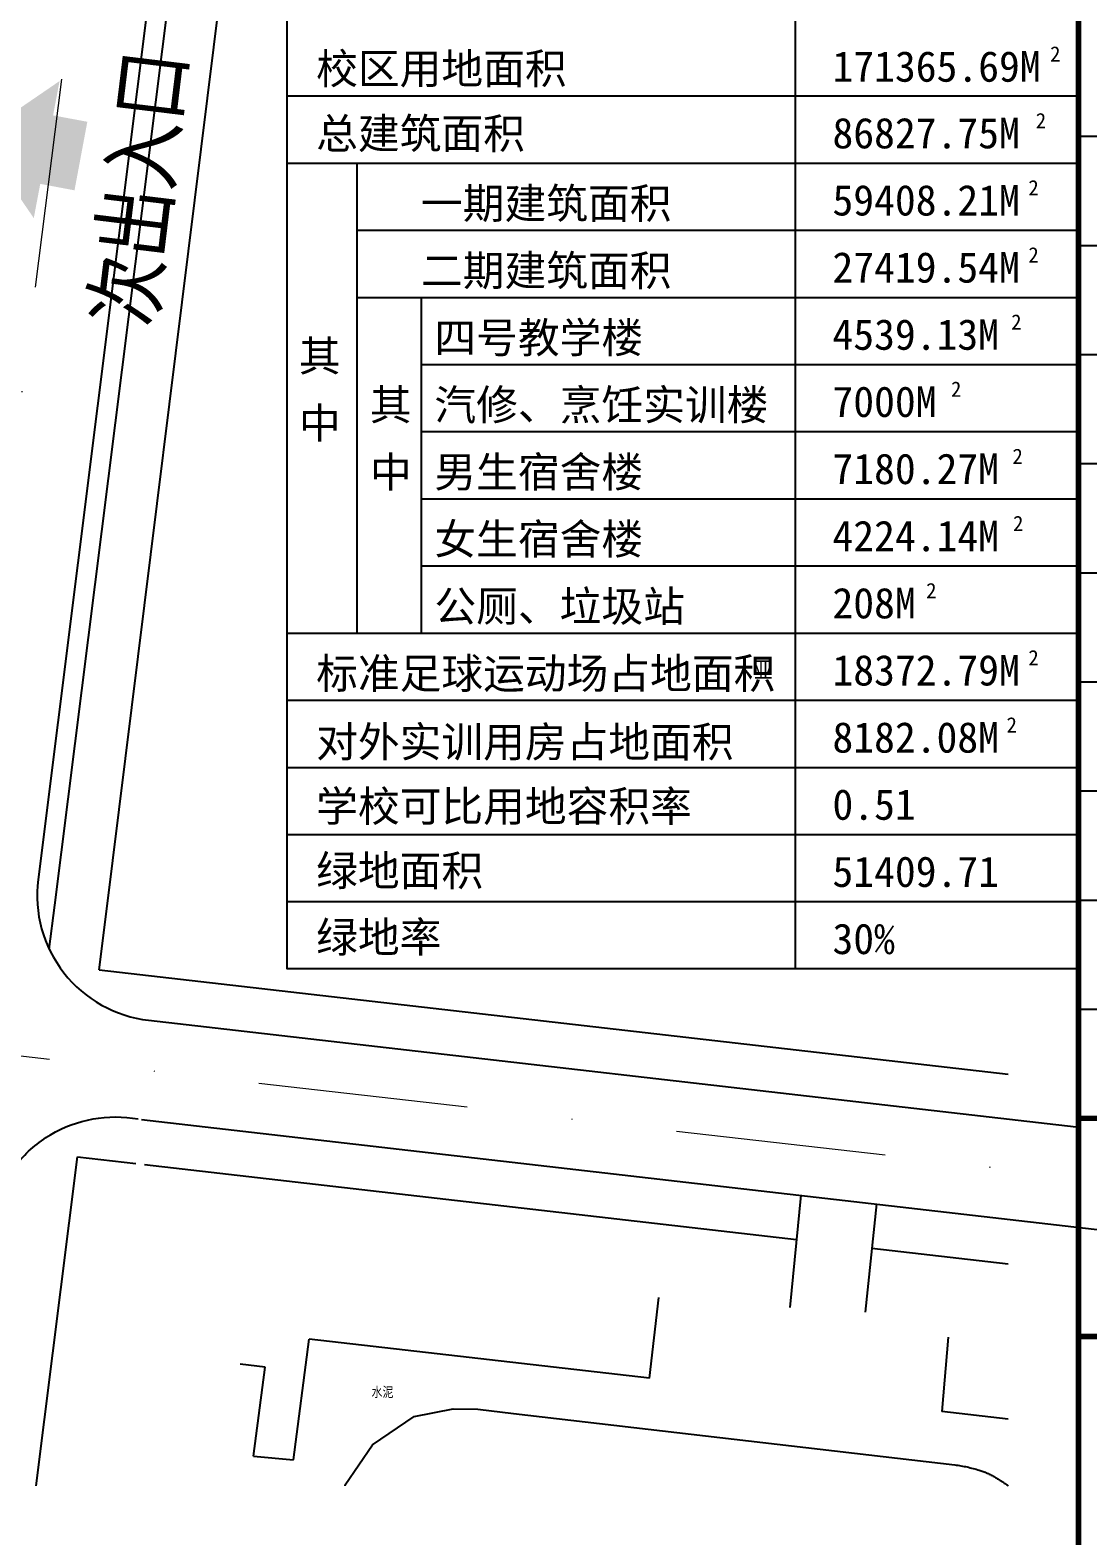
# Model space of a CAD drawing. Extents: x -534 to 560, y 572 to 1344.
# Drawn here: x 317.7 to 443.7, y 678.2 to 857.7 of the extents above; entities that cross this region are included whole.
import ezdxf
from ezdxf.enums import TextEntityAlignment as Align

# ---------------------------------------------------------------- set-up
doc = ezdxf.new("R2010")
doc.units = 0
doc.header["$LTSCALE"] = 1000
for name, pattern in [('DASHDOT2', [0.5, 0.25, -0.125, 0, -0.125]), ('X5', [3, 2, -1]), ('X6', [2, 1, -1])]:
    doc.linetypes.add(name, pattern=pattern)
doc.layers.get('0').update_dxf_attribs({"linetype": 'CONTINUOUS'})
for name, color, linetype in [('DLSS', 8, 'CONTINUOUS'), ('PUB_TEXT', 7, 'CONTINUOUS'), ('TK', 7, 'CONTINUOUS'), ('外轮廓线', 2, 'CONTINUOUS')]:
    doc.layers.add(name, color=color, linetype=linetype)
doc.layers.add('道路红线', color=1, linetype='CONTINUOUS', lineweight=0)
doc.styles.add('HT', font='simhei.ttf', dxfattribs={"width": 0.8})
doc.styles.add('HZ', font='', dxfattribs={"width": 0.8})
doc.styles.add('宋体', font='')
doc.styles.get('HZ').set_extended_font_data('SimSun')
doc.styles.get('宋体').set_extended_font_data('SimSun')

# ---------------------------------------------------------------- blocks, each defined once
blk = doc.blocks.new('BFGGFHBDRSGS')
at = {"layer": 'TK'}
for p, q in [((376484, -214638), (376484, -157238)), ((376484, -194637), (384484, -194637)), ((376484, -195637), (384484, -195637)), ((376484, -196637), (384484, -196637)), ((376484, -197637), (384484, -197637)), ((376484, -198637), (384484, -198637)), ((376484, -199637), (384484, -199637)), ((376484, -200637), (384484, -200637)), ((376484, -201637), (384484, -201637)), ((376484, -202637), (384484, -202637))]:
    blk.add_line(p, q, dxfattribs=at)
at = {"layer": 'TK', "const_width": 50}
blk.add_lwpolyline([(376484, -157238), (384484, -157238), (384484, -214637), (376484, -214637)], close=True, dxfattribs=at)
for points in [[(376484, -203637), (384484, -203637)], [(376484, -205637), (384484, -205637)]]:
    blk.add_lwpolyline(points, dxfattribs=at)
blk = doc.blocks.new('A$C37B82D5D')
at = {"xscale": 1.25, "yscale": 1.25, "zscale": 1.25}
blk.add_blockref('BFGGFHBDRSGS', (-376730, 269547), dxfattribs=at)
blk = doc.blocks.new('bfg  jishujingjizhibiao')
for p, q in [((717.7, 880.75), (717.7, 760.75)), ((657.2, 864.75), (751.46, 864.75)), ((657.2, 856.75), (751.46, 856.75)), ((665.49, 848.75), (751.46, 848.75)), ((665.49, 840.75), (751.46, 840.75)), ((673.14, 832.75), (751.46, 832.75)), ((673.14, 824.75), (751.46, 824.75)), ((673.14, 816.75), (751.46, 816.75)), ((673.14, 808.75), (751.46, 808.75)), ((657.2, 800.75), (751.46, 800.75)), ((657.2, 792.75), (751.46, 792.75)), ((657.2, 784.75), (751.46, 784.75)), ((657.2, 776.75), (751.46, 776.75)), ((657.2, 768.75), (751.46, 768.75))]:
    blk.add_line(p, q)
at = {"color": 0, "linetype": 'Continuous'}
for p, q in [((665.49, 856.75), (665.49, 800.75)), ((673.14, 840.75), (673.14, 800.75))]:
    blk.add_line(p, q, dxfattribs=at)
blk.add_lwpolyline([(657.2, 880.75), (751.46, 880.75), (751.46, 760.75), (657.2, 760.75)], close=True)
at = {"layer": 'DLSS', "color": 8, "linetype": 'Continuous', "style": 'HZ', "width": 0.8}
blk.add_text('亚', height=2, dxfattribs=at).set_placement((713.92, 796.42), align=Align.MIDDLE)
at = {"layer": 'PUB_TEXT', "style": '宋体'}
for s, height, p in [('校区用地面积', 3.646, (660.64, 866.18)), ('2', 1.82, (748.08, 868.84)), ('171365.69M', 3.646, (722.15, 866.44)), ('总建筑面积', 3.646, (660.64, 858.45)), ('一期建筑面积', 3.646, (673.13, 850.12)), ('59408.21M', 3.646, (722.15, 850.5)), ('2', 1.82, (745.49, 852.9)), ('二期建筑面积', 3.646, (673.13, 842.12)), ('四号教学楼', 3.646, (674.73, 834.12)), ('4539.13M', 3.646, (722.15, 834.5)), ('2', 1.82, (743.44, 836.9)), ('其', 3.65, (658.58, 831.93)), ('2', 1.82, (736.27, 828.9)), ('其', 3.65, (667.04, 826.12)), ('汽修、烹饪实训楼', 3.646, (674.73, 826.12)), ('7000M', 3.646, (722.15, 826.5)), ('中', 3.65, (658.58, 823.93)), ('中', 3.65, (667.04, 818.12)), ('男生宿舍楼', 3.646, (674.73, 818.12)), ('7180.27M', 3.646, (722.15, 818.5)), ('2', 1.82, (743.59, 820.9)), ('2', 1.82, (743.66, 812.9)), ('女生宿舍楼', 3.646, (674.73, 810.12)), ('4224.14M', 3.646, (722.15, 810.5)), ('公厕、垃圾站', 3.646, (674.73, 802.12)), ('208M', 3.646, (722.15, 802.5)), ('2', 1.82, (733.31, 804.9)), ('2', 1.82, (745.49, 796.9)), ('标准足球运动场占地面积', 3.6456, (660.64, 794.12)), ('18372.79M', 3.646, (722.15, 794.5)), ('对外实训用房占地面积', 3.646, (660.64, 785.96)), ('8182.08M', 3.646, (722.15, 786.5)), ('2', 1.82, (742.89, 788.9)), ('学校可比用地容积率', 3.646, (660.64, 778.29)), ('0.51', 3.646, (722.15, 778.5)), ('绿地面积', 3.646, (660.64, 770.62)), ('51409.71', 3.646, (722.15, 770.5)), ('绿地率', 3.646, (660.64, 762.69)), ('30%', 3.646, (722.15, 762.5))]:
    blk.add_text(s, height=height, dxfattribs=at).set_placement(p)
at = {"layer": 'PUB_TEXT', "color": 3, "style": '宋体'}
for s, height, p in [('86827.75M', 3.646, (722.15, 858.5)), ('2', 1.82, (746.37, 860.9)), ('27419.54M', 3.646, (722.15, 842.5)), ('2', 1.82, (745.49, 844.9))]:
    blk.add_text(s, height=height, dxfattribs=at).set_placement(p)

msp = doc.modelspace()

# ---------------------------------------------------------------- hatches: boundary and pattern name
at = {"layer": 'PUB_TEXT'}
msp.add_hatch(color=1, dxfattribs=at).paths.add_polyline_path([(321.22, 851.59), (311.52, 844.95), (318.15, 835.26), (318.92, 839.34), (323, 838.57), (324.53, 846.74), (320.45, 847.5)])

# ---------------------------------------------------------------- linework, layer by layer
at = {"layer": 'DLSS', "color": 8, "linetype": 'X5'}
for p, q in [((326.81, 752.66), (372.02, 1116.18)), ((325.94, 745.71), (326.81, 752.66))]:
    msp.add_line(p, q, dxfattribs=at)
at = {"layer": 'DLSS', "color": 8, "linetype": 'X5', "flags": 128}
for points in [[(320.64, 753.39), (366.31, 1116.18)], [(319.98, 748.17), (320.64, 753.39)], [(325.94, 745.71), (333.21, 744.87)], [(333.21, 744.87), (434.25, 733.26)], [(318.44, 684.21), (323.36, 723.41)], [(323.36, 723.41), (330.29, 722.62)], [(331.35, 722.49), (409.01, 713.56)], [(417.98, 712.53), (434.25, 710.65)]]:
    msp.add_lwpolyline(points, dxfattribs=at)
at = {"layer": 'DLSS', "color": 41, "linetype": 'Continuous', "flags": 128}
for points in [[(344.64, 963.86), (318.66, 756.46, 0.417217), (331.83, 739.69), (442.35, 727)], [(313.62, 718.09, -0.087191), (316.19, 722.65, -0.087191), (320.16, 726.05, -0.089718), (325.21, 727.93, -0.089718), (330.59, 727.92)], [(313.62, 718.09, -0.087191), (316.19, 722.65, -0.087191), (320.16, 726.05, -0.089718), (325.21, 727.93, -0.089718), (330.59, 727.92)], [(313.62, 718.09, -0.087191), (316.19, 722.65, -0.087191), (320.16, 726.05, -0.089718), (325.21, 727.93, -0.089718), (330.59, 727.92)]]:
    msp.add_lwpolyline(points, format="xyb", dxfattribs=at)
msp.add_lwpolyline([(330.98, 727.87), (445.52, 714.69)], dxfattribs=at)
at = {"layer": 'DLSS', "color": 8, "linetype": 'X6', "flags": 128}
for points in [[(409.53, 718.83), (408.22, 705.44)], [(418.53, 717.8), (417.2, 704.91)], [(344.33, 687.76), (349.08, 687.3), (350.95, 701.68)], [(344.33, 687.76), (345.7, 698.36), (342.75, 698.71)], [(355.23, 684.21), (355.26, 684.33), (358.52, 689.09), (363.47, 692.46), (368.13, 693.39), (371.05, 693.34), (375.31, 692.82)], [(375.31, 692.82), (427.87, 686.71)], [(434.25, 692.15), (426.33, 693.05)]]:
    msp.add_lwpolyline(points, dxfattribs=at)
at = {"layer": 'DLSS', "color": 8, "linetype": 'X6'}
for points in [[(391.51, 697.04), (392.61, 706.65)], [(391.51, 697.04), (350.95, 701.68)], [(427.08, 701.92), (426.33, 693.05)], [(434.25, 692.16), (426.33, 693.06)]]:
    msp.add_lwpolyline(points, dxfattribs=at)
at = {"layer": 'DLSS', "color": 8, "linetype": 'X6', "flags": 128}
msp.add_lwpolyline([(427.87, 686.71, -0.042889), (430.78, 686.08, -0.062213), (432.66, 685.24, -0.014508), (434.25, 684.21, -0.014508)], format="xyb", dxfattribs=at)
at = {"layer": '道路红线', "linetype": 'DASHDOT2', "ltscale": 0.1}
for p, q in [((359.12, 1150.06), (287.73, 585)), ((-501.19, 829.35), (442.35, 721.02))]:
    msp.add_line(p, q, dxfattribs=at)

# ---------------------------------------------------------------- block references
at = {"layer": '外轮廓线', "ltscale": 0.03, "xscale": 0.01040000000011787, "yscale": 0.01040000000011787, "zscale": 0.01040000000024591}
msp.add_blockref('A$C37B82D5D', (-533.69, 572), dxfattribs=at)
at = {"layer": '外轮廓线'}
msp.add_blockref('bfg  jishujingjizhibiao', (-308.85, -14.93), dxfattribs=at)

# ---------------------------------------------------------------- texts
at = {"layer": 'DLSS', "color": 8, "linetype": 'X6', "style": 'HZ', "width": 0.8}
msp.add_text('水泥', height=1.2, dxfattribs=at).set_placement((358.38, 694.79))
at = {"layer": 'PUB_TEXT', "color": 1, "style": 'HT', "width": 0.8}
msp.add_text('次出入口', height=7.511, rotation=83.0747, dxfattribs=at).set_placement((332.39, 822.14))

doc.saveas('drawing.dxf')
